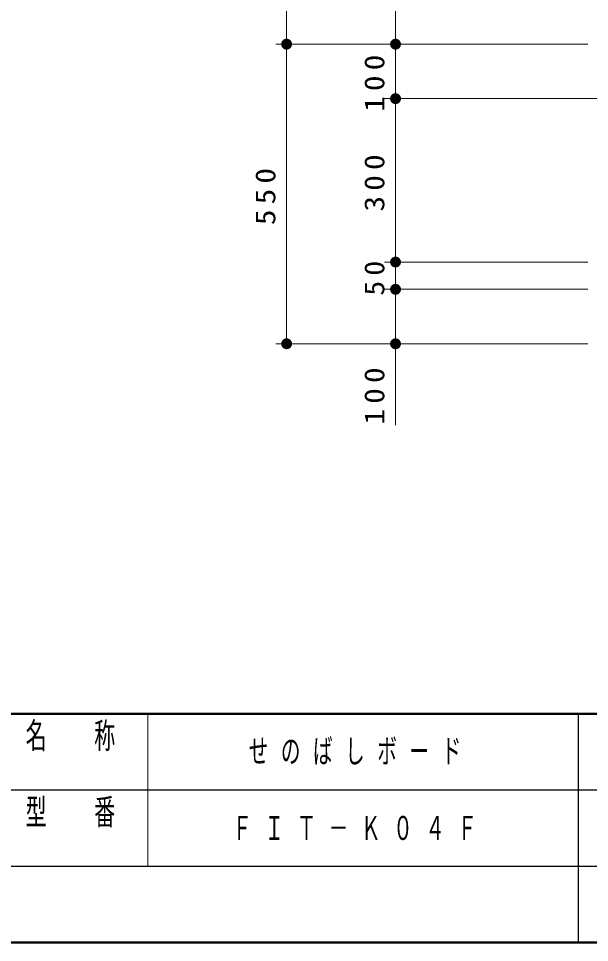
# Model space of a CAD drawing. Units: millimetres on the paper, scale 1:20. Extents: x 1381 to 1746, y 401 to 677.
# Drawn here: x 1564.8 to 1617.2, y 420 to 504.8 of the extents above; entities that cross this region are included whole.
import ezdxf

# ---------------------------------------------------------------- set-up
doc = ezdxf.new("R2010")
doc.units = ezdxf.units.MM
doc.layers.add('1_20', color=7, linetype='Continuous', lineweight=25)
doc.layers.add('NAKAMURA図枠', color=7, linetype='Continuous', lineweight=13)
doc.layers.add('図面情報', color=7, linetype='Continuous')
doc.styles.add('ＭＳ ゴシック', font='')
doc.styles.get('ＭＳ ゴシック').set_extended_font_data('MS Gothic')

# ---------------------------------------------------------------- blocks, each defined once
blk = doc.blocks.new('filled_dot')
at = {"color": 0, "linetype": 'Continuous', "lineweight": -2, "const_width": 1.25}
blk.add_lwpolyline([(-0.625, 0, 1), (0.625, 0, 1)], format="xyb", close=True, dxfattribs=at)

msp = doc.modelspace()

# ---------------------------------------------------------------- linework, layer by layer
at = {"layer": '1_20', "lineweight": 13}
for p, q in [((1589.441, 502.456), (1589.441, 584.956)), ((1599.441, 502.456), (1599.441, 537.456)), ((1607.096, 502.456), (1588.441, 502.456)), ((1617.096, 502.456), (1588.441, 502.456)), ((1589.441, 474.956), (1589.441, 502.456)), ((1607.096, 502.456), (1598.441, 502.456)), ((1599.441, 497.456), (1599.441, 502.456)), ((1619.596, 497.456), (1598.441, 497.456)), ((1599.441, 482.456), (1599.441, 497.456)), ((1617.096, 482.456), (1598.441, 482.456)), ((1599.441, 479.956), (1599.441, 482.456)), ((1617.096, 479.956), (1598.441, 479.956)), ((1599.441, 467.487), (1599.441, 479.956)), ((1617.096, 474.956), (1588.441, 474.956))]:
    msp.add_line(p, q, dxfattribs=at)
at = {"layer": 'NAKAMURA図枠', "lineweight": 50}
for p, q in [((1381.212, 441), (1746.212, 441)), ((1381.212, 420), (1746.212, 420))]:
    msp.add_line(p, q, dxfattribs=at)
at = {"layer": 'NAKAMURA図枠'}
msp.add_line((1576.712, 441), (1576.712, 427), dxfattribs=at)
at = {"layer": 'NAKAMURA図枠', "color": 211, "lineweight": 25}
for p, q in [((1616.212, 441), (1616.212, 420)), ((1563.712, 434), (1676.212, 434)), ((1508.712, 427), (1746.212, 427))]:
    msp.add_line(p, q, dxfattribs=at)

# ---------------------------------------------------------------- block references
at = {"layer": '1_20', "lineweight": 13, "xscale": 0.4, "yscale": 0.4}
for p, rotation in [((1589.441, 502.456), 270), ((1589.441, 502.456), 90), ((1599.441, 502.456), 90), ((1599.441, 502.456), 270), ((1599.441, 497.456), 270), ((1599.441, 497.456), 90), ((1599.441, 482.456), 270), ((1599.441, 482.456), 90), ((1599.441, 479.956), 270), ((1599.441, 479.956), 90), ((1589.441, 474.956), 90), ((1599.441, 474.956), 90)]:
    msp.add_blockref('filled_dot', p, dxfattribs=dict(at, rotation=rotation))

# ---------------------------------------------------------------- texts
at = {"layer": '1_20', "char_height": 1.833, "attachment_point": 8, "rotation": 90, "style": 'ＭＳ ゴシック'}
for s, insert in [('\\T1.33;\\W1.15;100', (1598.441, 499.107)), ('\\T1.33;\\W1.15;300', (1598.441, 489.956)), ('\\T1.33;\\W1.15;550', (1588.441, 488.706)), ('\\T1.34;\\W1.1;50', (1598.441, 481.206)), ('\\T1.33;\\W1.15;100', (1598.441, 470.404))]:
    msp.add_mtext(s, dxfattribs=dict(at, insert=insert))
at = {"layer": 'NAKAMURA図枠', "color": 4, "char_height": 2.346, "attachment_point": 2, "style": 'ＭＳ ゴシック'}
for s, insert in [('\\T1.64;\\W0.6;名\u3000称', (1570.212, 440.167)), ('\\T1.64;\\W0.6;型\u3000番', (1570.212, 433.167))]:
    msp.add_mtext(s, dxfattribs=dict(at, insert=insert))
at = {"layer": '図面情報', "char_height": 2.199, "attachment_point": 4, "style": 'ＭＳ ゴシック'}
for s, insert in [('\\T1.64;\\W0.6;せのばしボード', (1585.962, 437.5)), ('\\T1.64;\\W0.6;ＦＩＴ－Ｋ０４Ｆ', (1584.462, 430.5))]:
    msp.add_mtext(s, dxfattribs=dict(at, insert=insert))

doc.saveas('drawing.dxf')
